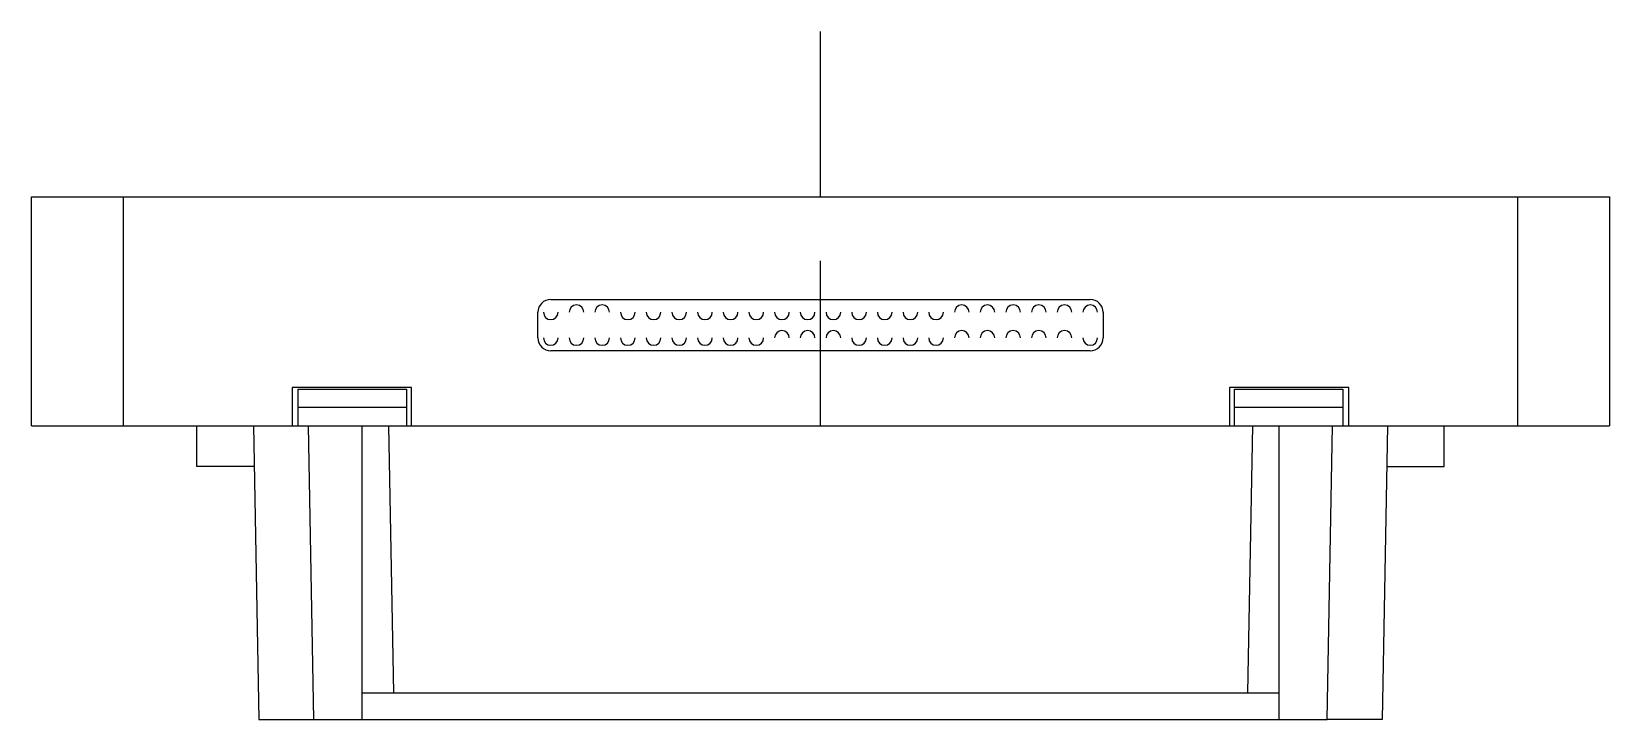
# Paper-space layout '_正视于' of a CAD drawing. Header units: millimetres. Extents: x -43 to 43, y -16 to 21.5.
import ezdxf

# ---------------------------------------------------------------- set-up
doc = ezdxf.new("R2010")
doc.units = ezdxf.units.MM
doc.header["$PDSIZE"] = -1

psp = doc.layouts.new('_正视于')

# ---------------------------------------------------------------- linework, layer by layer
at = {"color": 7, "linetype": 'Continuous'}
for p, q in [((0, 12.5), (0, 21.506)), ((0, 12.5), (4.503, 12.5)), ((0, 0), (0, 9.006)), ((0, 0), (0, 9.006)), ((0, 0), (0, 9.006)), ((0, 0), (4.503, 0)), ((0, 0), (4.503, 0)), ((0, 0), (4.503, 0))]:
    psp.add_line(p, q, dxfattribs=at)
at = {"color": 7, "linetype": 'Continuous', "lineweight": 25}
for p, q in [((-43, 0), (-43, 12.5)), ((-43, 12.5), (43, 12.5)), ((-38, 12.5), (-38, 0)), ((38, 0), (38, 12.5)), ((43, 12.5), (43, 0)), ((-14.7, 6.9), (14.7, 6.9)), ((-15.4, 4.8), (-15.4, 6.2)), ((15.4, 6.2), (15.4, 4.8)), ((14.7, 4.1), (-14.7, 4.1)), ((-28.8, 2.1), (-28.8, 0)), ((-22.3, 2.1), (-28.8, 2.1)), ((-28.465, 0), (-28.465, 2)), ((-28.465, 2), (-22.565, 2)), ((-22.565, 2), (-22.565, 0)), ((-22.3, 0), (-22.3, 2.1)), ((28.8, 2.1), (22.3, 2.1)), ((22.3, 2.1), (22.3, 0)), ((22.565, 0), (22.565, 2)), ((22.565, 2), (28.465, 2)), ((28.465, 2), (28.465, 0)), ((28.8, 0), (28.8, 2.1)), ((-22.565, 1), (-28.465, 1)), ((28.465, 1), (22.565, 1)), ((-43, 0), (43, 0)), ((-34, -2.2), (-34, 0)), ((-30.9, 0), (-30.621, -16)), ((-27.621, -16), (-27.9, 0)), ((-25, 0), (-25, -16)), ((25, -16), (25, 0)), ((27.621, -16), (27.9, 0)), ((30.9, 0), (30.621, -16)), ((34, -2.2), (34, 0)), ((-23.55, 0), (-23.277, -14.55)), ((23.55, 0), (23.277, -14.55)), ((-30.862, -2.2), (-34, -2.2)), ((30.862, -2.2), (34, -2.2)), ((-25, -14.55), (25, -14.55)), ((-27.621, -16), (27.621, -16))]:
    psp.add_line(p, q, dxfattribs=at)
for centre, radius, start, end in [((-14.7, 6.2), 0.7, 90, 180), ((14.7, 6.2), 0.7, 0, 90), ((-14.7, 6.2), 0.4, 180, 0), ((-13.3, 6.2), 0.4, 0, 180), ((-11.9, 6.2), 0.4, 0, 180), ((-10.5, 6.2), 0.4, 180, 0), ((-9.1, 6.2), 0.4, 180, 0), ((-7.7, 6.2), 0.4, 180, 0), ((-6.3, 6.2), 0.4, 180, 0), ((-4.9, 6.2), 0.4, 180, 0), ((-3.5, 6.2), 0.4, 180, 0), ((-2.1, 6.2), 0.4, 180, 0), ((-0.7, 6.2), 0.4, 180, 0), ((0.7, 6.2), 0.4, 180, 0), ((2.1, 6.2), 0.4, 180, 0), ((3.5, 6.2), 0.4, 180, 0), ((4.9, 6.2), 0.4, 180, 0), ((6.3, 6.2), 0.4, 180, 0), ((7.7, 6.2), 0.4, 0, 180), ((9.1, 6.2), 0.4, 0, 180), ((10.5, 6.2), 0.4, 0, 180), ((11.9, 6.2), 0.4, 0, 180), ((13.3, 6.2), 0.4, 0, 180), ((14.7, 6.2), 0.4, 0, 180), ((-2.1, 4.8), 0.4, 0, 180), ((-0.7, 4.8), 0.4, 0, 180), ((0.7, 4.8), 0.4, 0, 180), ((7.7, 4.8), 0.4, 0, 180), ((9.1, 4.8), 0.4, 0, 180), ((10.5, 4.8), 0.4, 0, 180), ((11.9, 4.8), 0.4, 0, 180), ((13.3, 4.8), 0.4, 0, 180), ((-14.7, 4.8), 0.7, 180, 270), ((-14.7, 4.8), 0.4, 180, 0), ((-13.3, 4.8), 0.4, 180, 0), ((-11.9, 4.8), 0.4, 180, 0), ((-10.5, 4.8), 0.4, 180, 0), ((-9.1, 4.8), 0.4, 180, 0), ((-7.7, 4.8), 0.4, 180, 0), ((-6.3, 4.8), 0.4, 180, 0), ((-4.9, 4.8), 0.4, 180, 0), ((-3.5, 4.8), 0.4, 180, 0), ((2.1, 4.8), 0.4, 180, 0), ((3.5, 4.8), 0.4, 180, 0), ((4.9, 4.8), 0.4, 180, 0), ((6.3, 4.8), 0.4, 180, 0), ((14.7, 4.8), 0.4, 180, 0), ((14.7, 4.8), 0.7, 270, 0)]:
    psp.add_arc(centre, radius, start, end, dxfattribs=at)
for points in [[(-30.621, -16), (-30.621, -16), (-30.556, -16), (-30.264, -16), (-30.035, -16), (-29.449, -16), (-29.095, -16), (-28.356, -16), (-27.975, -16), (-27.621, -16)], [(30.621, -16), (30.621, -16), (30.556, -16), (30.264, -16), (30.035, -16), (29.449, -16), (29.095, -16), (28.356, -16), (27.975, -16), (27.621, -16)]]:
    psp.add_open_spline(points, degree=3, knots=[0, 0, 0, 0, 0.25, 0.25, 0.5, 0.5, 0.75, 0.75, 1, 1, 1, 1], dxfattribs=at)
at = {"color": 7, "linetype": 'Continuous'}
for p in [(0, 12.5), (0, 0), (0, 0), (0, 0)]:
    psp.add_point(p, dxfattribs=at)

doc.saveas('drawing.dxf')
